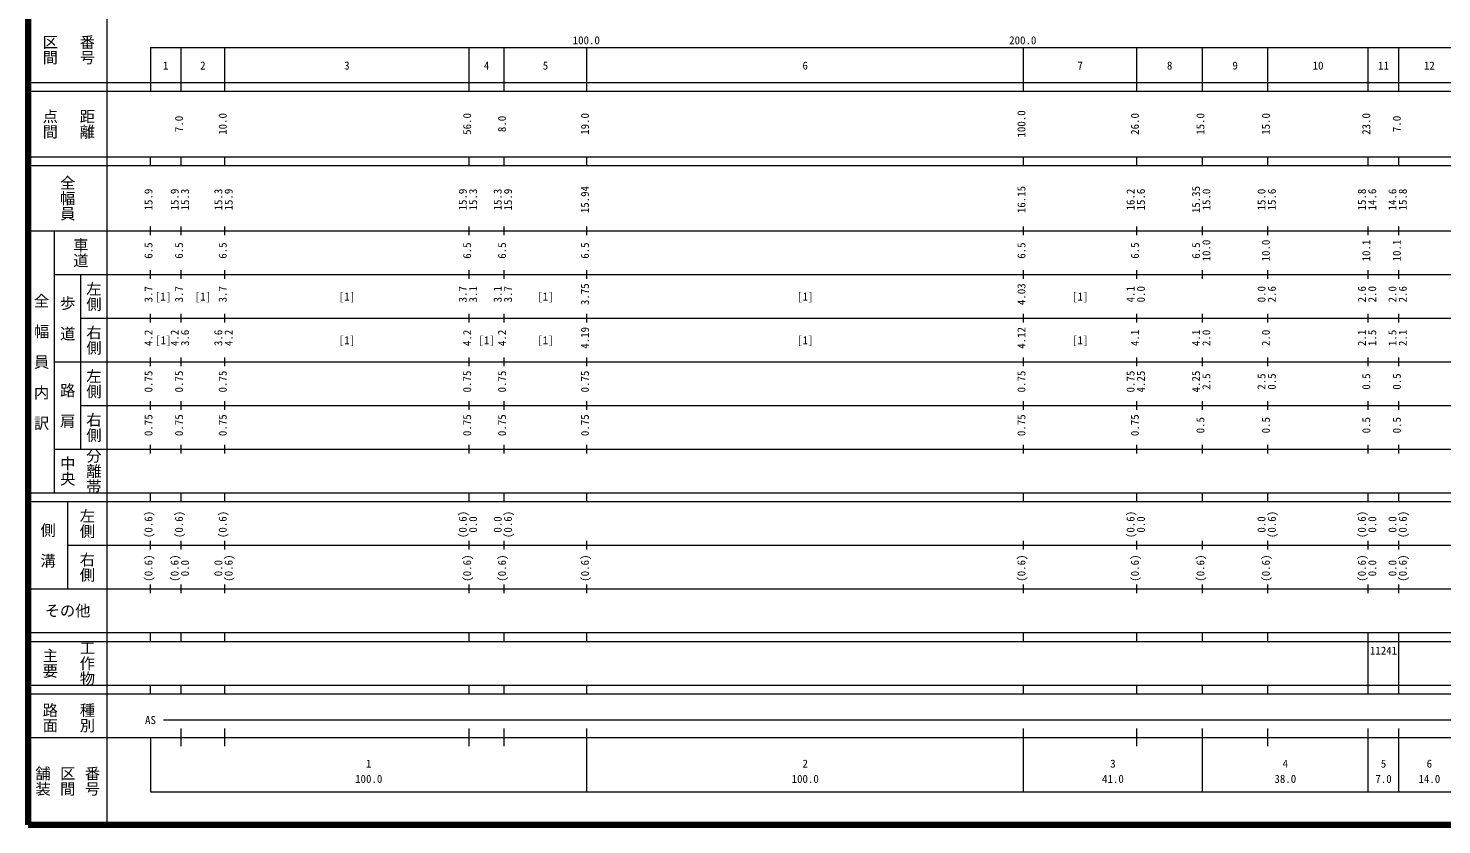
# Model space of a CAD drawing. Units: millimetres on the paper, enlarged 1000 times. Extents: x 40000 to 680000, y 20000 to 380000.
# Drawn here: x 40000 to 363834, y 20000 to 202409 of the extents above; entities that cross this region are included whole.
import ezdxf
from ezdxf.enums import TextEntityAlignment as Align

# ---------------------------------------------------------------- set-up
doc = ezdxf.new("R2010")
doc.units = ezdxf.units.MM
doc.header["$LTSCALE"] = 1000
doc.layers.add('M-TTL', color=2, linetype='Continuous', lineweight=140)
doc.layers.add('M-TTL-BAND', color=7, linetype='Continuous', lineweight=13)
doc.styles.add('@ＭＳ ゴシック', font='')
doc.styles.add('ＭＳ ゴシック', font='')
doc.styles.get('@ＭＳ ゴシック').set_extended_font_data('@MS Gothic')
doc.styles.get('ＭＳ ゴシック').set_extended_font_data('MS Gothic')

msp = doc.modelspace()

# ---------------------------------------------------------------- linework, layer by layer
at = {"layer": 'M-TTL'}
for p, q in [((40000, 380000), (40000, 20000)), ((40000, 20000), (680000, 20000))]:
    msp.add_line(p, q, dxfattribs=at)
at = {"layer": 'M-TTL-BAND'}
for p, q in [((58000, 370000), (58000, 20000)), ((68000, 198000), (579000, 198000)), ((68000, 198000), (68000, 188000)), ((75000, 188000), (75000, 198000)), ((85000, 188000), (85000, 198000)), ((141000, 188000), (141000, 198000)), ((149000, 188000), (149000, 198000)), ((168000, 188000), (168000, 198000)), ((268000, 188000), (268000, 198000)), ((294000, 188000), (294000, 198000)), ((309000, 188000), (309000, 198000)), ((324000, 188000), (324000, 198000)), ((347000, 188000), (347000, 198000)), ((354000, 188000), (354000, 198000)), ((40000, 190000), (579000, 190000)), ((40000, 188000), (579000, 188000)), ((40000, 173000), (579000, 173000)), ((68000, 171000), (68000, 173000)), ((75000, 171000), (75000, 173000)), ((85000, 171000), (85000, 173000)), ((141000, 171000), (141000, 173000)), ((149000, 171000), (149000, 173000)), ((168000, 171000), (168000, 173000)), ((268000, 171000), (268000, 173000)), ((294000, 171000), (294000, 173000)), ((309000, 171000), (309000, 173000)), ((324000, 171000), (324000, 173000)), ((347000, 171000), (347000, 173000)), ((354000, 171000), (354000, 173000)), ((40000, 171000), (579000, 171000)), ((40000, 156000), (579000, 156000)), ((46000, 96000), (46000, 156000)), ((68000, 155000), (68000, 157000)), ((75000, 155000), (75000, 157000)), ((85000, 155000), (85000, 157000)), ((141000, 155000), (141000, 157000)), ((149000, 155000), (149000, 157000)), ((168000, 155000), (168000, 157000)), ((268000, 155000), (268000, 157000)), ((294000, 155000), (294000, 157000)), ((309000, 155000), (309000, 157000)), ((324000, 155000), (324000, 157000)), ((347000, 155000), (347000, 157000)), ((354000, 155000), (354000, 157000)), ((46000, 146000), (579000, 146000)), ((52000, 146000), (52000, 106000)), ((68000, 145000), (68000, 147000)), ((75000, 145000), (75000, 147000)), ((85000, 145000), (85000, 147000)), ((141000, 145000), (141000, 147000)), ((149000, 145000), (149000, 147000)), ((168000, 145000), (168000, 147000)), ((268000, 145000), (268000, 147000)), ((294000, 145000), (294000, 147000)), ((309000, 145000), (309000, 147000)), ((324000, 145000), (324000, 147000)), ((347000, 145000), (347000, 147000)), ((354000, 145000), (354000, 147000)), ((68000, 135000), (68000, 137000)), ((75000, 135000), (75000, 137000)), ((85000, 135000), (85000, 137000)), ((141000, 135000), (141000, 137000)), ((149000, 135000), (149000, 137000)), ((168000, 135000), (168000, 137000)), ((268000, 135000), (268000, 137000)), ((294000, 135000), (294000, 137000)), ((309000, 135000), (309000, 137000)), ((324000, 135000), (324000, 137000)), ((347000, 135000), (347000, 137000)), ((354000, 135000), (354000, 137000)), ((52000, 136000), (579000, 136000)), ((68000, 125000), (68000, 127000)), ((75000, 125000), (75000, 127000)), ((85000, 125000), (85000, 127000)), ((141000, 125000), (141000, 127000)), ((149000, 125000), (149000, 127000)), ((168000, 125000), (168000, 127000)), ((268000, 125000), (268000, 127000)), ((294000, 125000), (294000, 127000)), ((309000, 125000), (309000, 127000)), ((324000, 125000), (324000, 127000)), ((347000, 125000), (347000, 127000)), ((354000, 125000), (354000, 127000)), ((46000, 126000), (579000, 126000)), ((68000, 115000), (68000, 117000)), ((75000, 115000), (75000, 117000)), ((85000, 115000), (85000, 117000)), ((141000, 115000), (141000, 117000)), ((149000, 115000), (149000, 117000)), ((168000, 115000), (168000, 117000)), ((268000, 115000), (268000, 117000)), ((294000, 115000), (294000, 117000)), ((309000, 115000), (309000, 117000)), ((324000, 115000), (324000, 117000)), ((347000, 115000), (347000, 117000)), ((354000, 115000), (354000, 117000)), ((52000, 116000), (579000, 116000)), ((68000, 105000), (68000, 107000)), ((75000, 105000), (75000, 107000)), ((85000, 105000), (85000, 107000)), ((141000, 105000), (141000, 107000)), ((149000, 105000), (149000, 107000)), ((168000, 105000), (168000, 107000)), ((268000, 105000), (268000, 107000)), ((294000, 105000), (294000, 107000)), ((309000, 105000), (309000, 107000)), ((324000, 105000), (324000, 107000)), ((347000, 105000), (347000, 107000)), ((354000, 105000), (354000, 107000)), ((46000, 106000), (579000, 106000)), ((40000, 96000), (579000, 96000)), ((40000, 94000), (579000, 94000)), ((49000, 94000), (49000, 74000)), ((68000, 94000), (68000, 96000)), ((75000, 94000), (75000, 96000)), ((85000, 94000), (85000, 96000)), ((141000, 94000), (141000, 96000)), ((149000, 94000), (149000, 96000)), ((168000, 94000), (168000, 96000)), ((268000, 94000), (268000, 96000)), ((294000, 94000), (294000, 96000)), ((309000, 94000), (309000, 96000)), ((324000, 94000), (324000, 96000)), ((347000, 94000), (347000, 96000)), ((354000, 94000), (354000, 96000)), ((68000, 83000), (68000, 85000)), ((75000, 83000), (75000, 85000)), ((85000, 83000), (85000, 85000)), ((141000, 83000), (141000, 85000)), ((149000, 83000), (149000, 85000)), ((168000, 83000), (168000, 85000)), ((268000, 83000), (268000, 85000)), ((294000, 83000), (294000, 85000)), ((309000, 83000), (309000, 85000)), ((324000, 83000), (324000, 85000)), ((347000, 83000), (347000, 85000)), ((354000, 83000), (354000, 85000)), ((49000, 84000), (579000, 84000)), ((68000, 73000), (68000, 75000)), ((75000, 73000), (75000, 75000)), ((85000, 73000), (85000, 75000)), ((141000, 73000), (141000, 75000)), ((149000, 73000), (149000, 75000)), ((168000, 73000), (168000, 75000)), ((268000, 73000), (268000, 75000)), ((294000, 73000), (294000, 75000)), ((309000, 73000), (309000, 75000)), ((324000, 73000), (324000, 75000)), ((347000, 73000), (347000, 75000)), ((354000, 73000), (354000, 75000)), ((40000, 74000), (579000, 74000)), ((40000, 64000), (579000, 64000)), ((40000, 62000), (579000, 62000)), ((68000, 62000), (68000, 64000)), ((75000, 62000), (75000, 64000)), ((85000, 62000), (85000, 64000)), ((141000, 62000), (141000, 64000)), ((149000, 62000), (149000, 64000)), ((168000, 62000), (168000, 64000)), ((268000, 62000), (268000, 64000)), ((294000, 62000), (294000, 64000)), ((309000, 62000), (309000, 64000)), ((324000, 62000), (324000, 64000)), ((347000, 62000), (347000, 64000)), ((347000, 52000), (347000, 62000)), ((354000, 62000), (354000, 64000)), ((354000, 52000), (354000, 62000)), ((40000, 52000), (579000, 52000)), ((68000, 50000), (68000, 52000)), ((75000, 50000), (75000, 52000)), ((85000, 50000), (85000, 52000)), ((141000, 50000), (141000, 52000)), ((149000, 50000), (149000, 52000)), ((168000, 50000), (168000, 52000)), ((268000, 50000), (268000, 52000)), ((294000, 50000), (294000, 52000)), ((309000, 50000), (309000, 52000)), ((324000, 50000), (324000, 52000)), ((347000, 50000), (347000, 52000)), ((354000, 50000), (354000, 52000)), ((40000, 50000), (579000, 50000)), ((71000, 44000), (565000, 44000)), ((40000, 40000), (579000, 40000)), ((68000, 40000), (68000, 27500)), ((75000, 38000), (75000, 42000)), ((85000, 38000), (85000, 42000)), ((141000, 38000), (141000, 42000)), ((149000, 38000), (149000, 42000)), ((168000, 27500), (168000, 42000)), ((268000, 27500), (268000, 42000)), ((294000, 38000), (294000, 42000)), ((309000, 27500), (309000, 42000)), ((324000, 38000), (324000, 42000)), ((347000, 27500), (347000, 42000)), ((354000, 27500), (354000, 42000)), ((68000, 27500), (579000, 27500))]:
    msp.add_line(p, q, dxfattribs=at)

# ---------------------------------------------------------------- texts
at = {"layer": 'M-TTL-BAND', "style": '@ＭＳ ゴシック'}
for s, p in [('番号', (53500, 197500)), ('区間', (45000, 197500)), ('点間', (45000, 180500)), ('距離', (53500, 180500)), ('全幅員', (49000, 163500)), ('車道', (52000, 151000)), ('左側', (55000, 141000)), ('全\u3000幅\u3000員\u3000内\u3000訳', (43000, 126000)), ('歩\u3000道', (49000, 136000)), ('右側', (55000, 131000)), ('左側', (55000, 121000)), ('路\u3000肩', (49000, 116000)), ('右側', (55000, 111000)), ('中央', (49000, 101000)), ('分離帯', (55000, 101000)), ('左側', (53500, 89000)), ('側\u3000溝', (44500, 84000)), ('右側', (53500, 79000)), ('工作物', (53500, 57000)), ('主要', (45000, 57000)), ('路面', (45000, 44500)), ('種別', (53500, 44500)), ('舗装', (43333, 30000)), ('区間', (49000, 30000)), ('番号', (54667, 30000))]:
    msp.add_text(s, height=2566, rotation=270, dxfattribs=at).set_placement(p, align=Align.MIDDLE_CENTER)
at = {"layer": 'M-TTL-BAND', "style": 'ＭＳ ゴシック'}
for s, p in [('100.0', (167844, 198195)), ('200.0', (267844, 198195)), ('1', (71500, 192405)), ('2', (80000, 192405)), ('3', (113000, 192405)), ('4', (145000, 192405)), ('5', (158500, 192405)), ('6', (218000, 192405)), ('7', (281000, 192405)), ('8', (301500, 192405)), ('9', (316500, 192405)), ('10', (335500, 192405)), ('11', (350500, 192405)), ('12', (361000, 192405)), ('[1]', (70897, 139500)), ('[1]', (80000, 139500)), ('[1]', (113000, 139500)), ('[1]', (158500, 139500)), ('[1]', (218000, 139500)), ('[1]', (281000, 139500)), ('[1]', (70913, 129500)), ('[1]', (113000, 129500)), ('[1]', (145000, 129500)), ('[1]', (158500, 129500)), ('[1]', (218000, 129500)), ('[1]', (281000, 129500)), ('AS', (68000, 42500)), ('1', (118000, 32523)), ('2', (218000, 32523)), ('3', (288500, 32523)), ('4', (328000, 32523)), ('5', (350500, 32523)), ('6', (361000, 32523)), ('100.0', (118000, 29033)), ('100.0', (218000, 29033)), ('41.0', (288500, 29033)), ('38.0', (328000, 29033)), ('7.0', (350500, 29033)), ('14.0', (361000, 29033))]:
    msp.add_text(s, height=1833, dxfattribs=at).set_placement(p, align=Align.BOTTOM_CENTER)
for s, p in [('7.0', (76000, 180500)), ('10.0', (86000, 180500)), ('56.0', (142000, 180500)), ('8.0', (150000, 180500)), ('19.0', (169000, 180500)), ('100.0', (269000, 180500)), ('26.0', (295000, 180500)), ('15.0', (310000, 180500)), ('15.0', (325000, 180500)), ('23.0', (348000, 180500)), ('7.0', (355000, 180500)), ('15.9', (69000, 163174)), ('15.9', (75000, 163174)), ('15.3', (77370, 163174)), ('15.3', (85000, 163174)), ('15.9', (87370, 163174)), ('15.9', (141000, 163174)), ('15.3', (143370, 163174)), ('15.3', (149000, 163174)), ('15.9', (151370, 163174)), ('15.94', (169000, 163174)), ('16.15', (269000, 163174)), ('16.2', (294000, 163174)), ('15.6', (296370, 163174)), ('15.35', (309000, 163174)), ('15.0', (311370, 163174)), ('15.0', (324000, 163174)), ('15.6', (326370, 163174)), ('15.8', (347000, 163174)), ('14.6', (349370, 163174)), ('14.6', (354000, 163174)), ('15.8', (356370, 163174)), ('6.5', (69000, 151500)), ('6.5', (76000, 151500)), ('6.5', (86000, 151500)), ('6.5', (142000, 151500)), ('6.5', (150000, 151500)), ('6.5', (169000, 151500)), ('6.5', (269000, 151500)), ('6.5', (295000, 151500)), ('6.5', (309000, 151500)), ('10.0', (311370, 151500)), ('10.0', (325000, 151500)), ('10.1', (348000, 151500)), ('10.1', (355000, 151500)), ('3.7', (69000, 141500)), ('3.7', (76000, 141500)), ('3.7', (86000, 141500)), ('3.7', (141000, 141500)), ('3.1', (143370, 141500)), ('3.1', (149000, 141500)), ('3.7', (151370, 141500)), ('3.75', (169000, 141500)), ('4.03', (269000, 141500)), ('4.1', (294000, 141500)), ('0.0', (296370, 141500)), ('0.0', (324000, 141500)), ('2.6', (326370, 141500)), ('2.6', (347000, 141500)), ('2.0', (349370, 141500)), ('2.0', (354000, 141500)), ('2.6', (356370, 141500)), ('4.2', (69000, 131500)), ('4.2', (75000, 131500)), ('3.6', (77370, 131500)), ('3.6', (85000, 131500)), ('4.2', (87370, 131500)), ('4.2', (142000, 131500)), ('4.2', (150000, 131500)), ('4.19', (169000, 131500)), ('4.12', (269000, 131500)), ('4.1', (295000, 131500)), ('4.1', (309000, 131500)), ('2.0', (311370, 131500)), ('2.0', (325000, 131500)), ('2.1', (347000, 131500)), ('1.5', (349370, 131500)), ('1.5', (354000, 131500)), ('2.1', (356370, 131500)), ('0.75', (69000, 121500)), ('0.75', (76000, 121500)), ('0.75', (86000, 121500)), ('0.75', (142000, 121500)), ('0.75', (150000, 121500)), ('0.75', (169000, 121500)), ('0.75', (269000, 121500)), ('0.75', (294000, 121500)), ('4.25', (296370, 121500)), ('4.25', (309000, 121500)), ('2.5', (311370, 121500)), ('2.5', (324000, 121500)), ('0.5', (326370, 121500)), ('0.5', (348000, 121500)), ('0.5', (355000, 121500)), ('0.75', (69000, 111500)), ('0.75', (76000, 111500)), ('0.75', (86000, 111500)), ('0.75', (142000, 111500)), ('0.75', (150000, 111500)), ('0.75', (169000, 111500)), ('0.75', (269000, 111500)), ('0.75', (295000, 111500)), ('0.5', (310000, 111500)), ('0.5', (325000, 111500)), ('0.5', (348000, 111500)), ('0.5', (355000, 111500)), ('(0.6)', (69000, 88764)), ('(0.6)', (76000, 88764)), ('(0.6)', (86000, 88764)), ('(0.6)', (141000, 88764)), ('(0.6)', (151370, 88764)), ('(0.6)', (294000, 88764)), ('(0.6)', (326370, 88764)), ('(0.6)', (347000, 88764)), ('(0.6)', (356370, 88764)), ('0.0', (143370, 88764)), ('0.0', (149000, 88764)), ('0.0', (296370, 88764)), ('0.0', (324000, 88764)), ('0.0', (349370, 88764)), ('0.0', (354000, 88764)), ('(0.6)', (69000, 78764)), ('(0.6)', (75000, 78764)), ('(0.6)', (87370, 78764)), ('(0.6)', (142000, 78764)), ('(0.6)', (150000, 78764)), ('(0.6)', (169000, 78764)), ('(0.6)', (269000, 78764)), ('(0.6)', (295000, 78764)), ('(0.6)', (310000, 78764)), ('(0.6)', (325000, 78764)), ('(0.6)', (347000, 78764)), ('(0.6)', (356370, 78764)), ('0.0', (77370, 78764)), ('0.0', (85000, 78764)), ('0.0', (349370, 78764)), ('0.0', (354000, 78764))]:
    msp.add_text(s, height=1833, rotation=90, dxfattribs=at).set_placement(p, align=Align.BOTTOM_CENTER)
msp.add_text('その他', height=2566, dxfattribs=at).set_placement((49000, 69000), align=Align.MIDDLE_CENTER)
msp.add_text('11241', height=1833, dxfattribs=at).set_placement((347375, 58405), align=Align.BOTTOM_LEFT)

doc.saveas('drawing.dxf')
